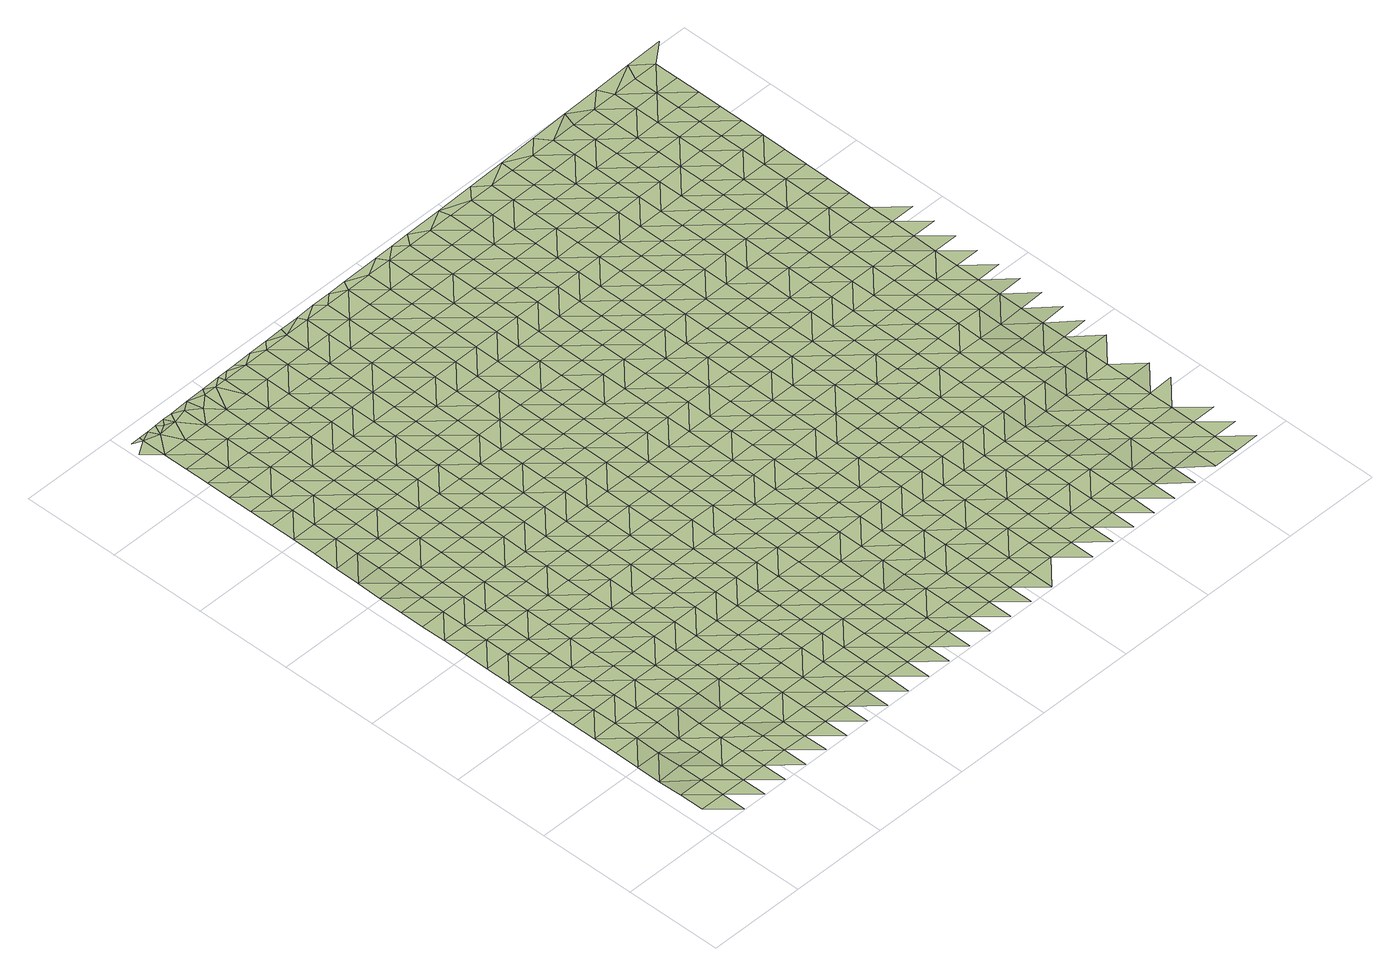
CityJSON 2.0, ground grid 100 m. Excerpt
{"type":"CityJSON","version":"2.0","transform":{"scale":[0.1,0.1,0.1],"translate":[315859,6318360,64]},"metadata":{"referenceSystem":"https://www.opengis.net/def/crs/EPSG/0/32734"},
"CityObjects":{
"terrain1":{"type":"TINRelief","geometry":[{"type":"CompositeSurface","lod":"1","boundaries":[[[0,1,2]],[[1,3,2]],[[4,0,5]],[[2,5,0]],[[4,6,7]],[[4,5,8]],[[4,8,6]],[[9,7,10]],[[5,2,11]],[[11,2,12]],[[13,9,10]],[[7,6,10]],[[8,5,14]],[[14,5,11]],[[15,16,13]],[[6,8,17]],[[10,18,13]],[[17,8,14]],[[16,15,19]],[[15,13,18]],[[10,6,20]],[[14,11,21]],[[20,6,17]],[[22,19,23]],[[11,24,21]],[[25,18,10]],[[19,15,23]],[[20,25,10]],[[26,22,27]],[[17,14,28]],[[21,29,14]],[[23,27,22]],[[15,18,30]],[[28,20,17]],[[25,31,18]],[[28,14,29]],[[26,32,33]],[[15,30,23]],[[26,27,34]],[[30,18,31]],[[25,20,35]],[[29,21,36]],[[20,28,37]],[[26,34,32]],[[38,33,39]],[[27,23,40]],[[36,21,41]],[[31,25,35]],[[40,23,30]],[[20,37,35]],[[42,38,39]],[[29,43,28]],[[33,32,39]],[[34,27,44]],[[43,29,36]],[[44,27,40]],[[45,30,31]],[[37,28,46]],[[35,47,31]],[[48,49,42]],[[32,34,50]],[[39,51,42]],[[46,28,43]],[[30,45,40]],[[50,34,44]],[[45,31,47]],[[49,48,52]],[[37,53,35]],[[48,42,51]],[[39,32,54]],[[55,43,36]],[[53,37,46]],[[44,40,56]],[[54,32,50]],[[36,57,55]],[[58,52,59]],[[47,35,60]],[[40,45,56]],[[61,51,39]],[[46,43,62]],[[52,48,59]],[[60,35,53]],[[54,61,39]],[[62,43,55]],[[63,58,64]],[[50,44,65]],[[47,66,45]],[[56,67,44]],[[68,53,46]],[[59,64,58]],[[66,47,60]],[[48,51,69]],[[65,54,50]],[[61,70,51]],[[46,62,68]],[[65,44,67]],[[45,71,56]],[[63,72,73]],[[48,69,59]],[[63,64,74]],[[71,45,66]],[[69,51,70]],[[60,53,75]],[[76,62,55]],[[53,68,77]],[[61,54,78]],[[67,56,79]],[[54,65,80]],[[76,55,81]],[[63,74,72]],[[82,73,83]],[[64,59,84]],[[66,60,75]],[[79,56,71]],[[53,77,75]],[[70,61,78]],[[84,59,69]],[[54,80,78]],[[85,82,83]],[[67,86,65]],[[68,62,87]],[[62,76,88]],[[73,72,83]],[[74,64,89]],[[66,90,71]],[[67,79,86]],[[77,68,87]],[[89,64,84]],[[90,66,75]],[[87,62,88]],[[91,69,70]],[[80,65,92]],[[78,93,70]],[[94,95,85]],[[72,74,96]],[[83,97,85]],[[92,65,86]],[[69,91,84]],[[79,71,98]],[[77,99,75]],[[96,74,89]],[[90,100,71]],[[91,70,93]],[[95,94,101]],[[80,102,78]],[[76,103,88]],[[99,77,87]],[[94,85,97]],[[83,72,104]],[[79,98,86]],[[102,80,92]],[[76,105,103]],[[71,100,98]],[[89,84,106]],[[107,90,75]],[[104,72,96]],[[108,101,109]],[[93,78,110]],[[87,88,111]],[[84,91,106]],[[107,75,99]],[[112,97,83]],[[113,92,86]],[[94,109,101]],[[110,78,102]],[[103,111,88]],[[100,90,114]],[[104,112,83]],[[86,98,113]],[[115,108,116]],[[96,89,117]],[[93,118,91]],[[119,99,87]],[[106,120,89]],[[90,107,114]],[[102,92,121]],[[109,116,108]],[[118,93,110]],[[87,111,119]],[[94,97,122]],[[117,104,96]],[[112,123,97]],[[121,92,113]],[[117,89,120]],[[124,125,115]],[[91,126,106]],[[100,127,98]],[[128,107,99]],[[114,129,100]],[[122,109,94]],[[130,110,102]],[[111,103,131]],[[116,124,115]],[[126,91,118]],[[119,128,99]],[[122,97,123]],[[132,133,134]],[[98,127,113]],[[102,121,130]],[[131,103,135]],[[100,129,127]],[[134,125,136]],[[112,104,137]],[[120,106,138]],[[114,107,139]],[[104,117,140]],[[132,141,142]],[[119,111,143]],[[125,124,136]],[[138,106,126]],[[128,139,107]],[[116,109,144]],[[123,112,137]],[[118,110,145]],[[146,121,113]],[[109,122,147]],[[110,130,148]],[[143,111,131]],[[104,140,137]],[[134,149,132]],[[120,150,117]],[[151,129,114]],[[146,113,127]],[[132,152,141]],[[124,116,144]],[[126,118,145]],[[153,134,136]],[[120,138,150]],[[139,151,114]],[[109,147,144]],[[110,148,145]],[[134,153,149]],[[132,149,152]],[[122,123,154]],[[155,128,119]],[[119,143,156]],[[140,117,157]],[[130,121,158]],[[137,154,123]],[[121,146,159]],[[127,129,160]],[[128,155,139]],[[157,117,150]],[[151,161,129]],[[119,156,155]],[[152,149,162]],[[136,124,163]],[[164,147,122]],[[165,138,126]],[[148,130,158]],[[143,131,166]],[[144,167,124]],[[145,168,126]],[[158,121,159]],[[140,169,137]],[[127,160,146]],[[154,164,122]],[[131,170,166]],[[129,161,160]],[[149,171,162]],[[163,153,136]],[[138,165,150]],[[151,139,172]],[[173,149,153]],[[169,140,157]],[[163,124,167]],[[126,168,165]],[[144,147,174]],[[148,175,145]],[[143,176,156]],[[149,173,171]],[[139,155,172]],[[171,177,162]],[[154,137,178]],[[146,179,159]],[[164,174,147]],[[158,175,148]],[[176,143,166]],[[180,157,150]],[[161,151,181]],[[178,137,169]],[[146,160,179]],[[173,177,171]],[[182,167,144]],[[168,145,183]],[[184,173,153]],[[153,163,184]],[[150,165,180]],[[172,181,151]],[[185,164,154]],[[155,156,186]],[[174,182,144]],[[175,183,145]],[[176,187,156]],[[188,177,173]],[[169,157,189]],[[190,158,159]],[[154,178,185]],[[179,191,159]],[[163,167,192]],[[161,193,160]],[[155,186,172]],[[189,157,180]],[[161,181,194]],[[156,187,186]],[[174,164,195]],[[165,168,196]],[[158,190,175]],[[197,176,166]],[[173,198,188]],[[182,192,167]],[[183,199,168]],[[190,159,191]],[[184,198,173]],[[160,193,179]],[[164,185,195]],[[197,166,200]],[[161,194,193]],[[201,184,163]],[[202,178,169]],[[165,196,180]],[[181,172,203]],[[189,204,169]],[[168,199,196]],[[183,175,205]],[[187,176,206]],[[192,201,163]],[[203,172,186]],[[198,207,188]],[[184,208,198]],[[182,174,209]],[[178,202,185]],[[191,179,210]],[[195,211,174]],[[175,190,205]],[[176,197,206]],[[169,204,202]],[[212,189,180]],[[194,181,213]],[[210,179,193]],[[182,209,192]],[[199,183,214]],[[184,215,208]],[[201,215,184]],[[212,180,196]],[[213,181,203]],[[174,211,209]],[[207,198,208]],[[195,185,216]],[[191,217,190]],[[218,186,187]],[[205,214,183]],[[206,219,187]],[[204,189,220]],[[216,185,202]],[[217,191,210]],[[221,201,192]],[[193,194,222]],[[186,218,203]],[[189,212,220]],[[194,213,223]],[[187,219,218]],[[224,207,208]],[[225,211,195]],[[226,196,199]],[[190,227,205]],[[197,228,206]],[[192,209,221]],[[199,214,229]],[[215,224,208]],[[193,222,210]],[[216,225,195]],[[227,190,217]],[[197,230,228]],[[194,223,222]],[[215,201,231]],[[202,204,232]],[[196,226,212]],[[213,203,233]],[[220,234,204]],[[199,229,226]],[[207,224,235]],[[214,205,236]],[[219,206,237]],[[231,201,221]],[[203,218,233]],[[211,238,209]],[[232,216,202]],[[239,217,210]],[[225,240,211]],[[236,205,227]],[[237,206,228]],[[204,234,232]],[[215,241,224]],[[220,212,242]],[[213,243,223]],[[210,222,239]],[[209,238,221]],[[229,214,244]],[[219,245,218]],[[235,224,241]],[[215,231,246]],[[226,242,212]],[[243,213,233]],[[211,240,238]],[[241,215,246]],[[227,217,247]],[[214,236,244]],[[245,219,237]],[[225,216,248]],[[249,234,220]],[[216,232,250]],[[247,217,239]],[[251,231,221]],[[223,252,222]],[[218,253,233]],[[242,249,220]],[[243,254,223]],[[255,235,241]],[[240,225,248]],[[226,229,256]],[[257,236,227]],[[258,237,228]],[[251,221,238]],[[229,244,259]],[[253,218,245]],[[216,250,248]],[[234,260,232]],[[222,252,239]],[[246,261,241]],[[227,247,257]],[[228,262,258]],[[223,254,252]],[[256,242,226]],[[263,243,233]],[[261,255,241]],[[249,260,234]],[[229,259,256]],[[246,231,264]],[[245,237,265]],[[231,251,266]],[[233,253,263]],[[238,240,267]],[[268,250,232]],[[244,236,269]],[[270,247,239]],[[248,271,240]],[[236,257,272]],[[265,237,258]],[[255,261,273]],[[261,246,264]],[[254,243,274]],[[260,268,232]],[[270,239,252]],[[264,231,266]],[[238,267,251]],[[249,242,275]],[[269,259,244]],[[276,253,245]],[[242,256,277]],[[243,263,274]],[[240,271,267]],[[236,272,269]],[[248,250,278]],[[245,265,276]],[[260,249,275]],[[257,247,279]],[[280,273,261]],[[268,278,250]],[[247,270,281]],[[242,277,275]],[[251,282,266]],[[252,254,283]],[[263,253,284]],[[264,280,261]],[[274,285,254]],[[286,271,248]],[[256,259,287]],[[272,257,279]],[[288,265,258]],[[251,267,282]],[[259,269,289]],[[276,284,253]],[[279,247,281]],[[273,280,290]],[[252,283,270]],[[278,286,248]],[[288,258,291]],[[254,285,283]],[[268,260,292]],[[277,256,287]],[[274,263,293]],[[275,294,260]],[[259,289,287]],[[295,264,266]],[[272,296,269]],[[282,297,266]],[[284,293,263]],[[298,267,271]],[[268,292,278]],[[270,299,281]],[[276,265,300]],[[286,301,271]],[[296,272,279]],[[265,288,302]],[[260,294,292]],[[280,303,290]],[[264,295,280]],[[277,304,275]],[[305,285,274]],[[270,283,299]],[[295,266,297]],[[267,298,282]],[[289,269,306]],[[300,284,276]],[[287,304,277]],[[293,305,274]],[[271,301,298]],[[300,265,302]],[[286,278,307]],[[306,269,296]],[[294,275,308]],[[309,279,281]],[[285,310,283]],[[278,292,307]],[[299,311,281]],[[312,303,280]],[[297,282,313]],[[280,295,312]],[[304,308,275]],[[285,305,310]],[[301,286,314]],[[315,287,289]],[[279,309,296]],[[293,284,316]],[[288,317,302]],[[313,282,298]],[[289,306,318]],[[284,300,319]],[[309,281,311]],[[283,320,299]],[[307,314,286]],[[288,321,317]],[[297,322,295]],[[323,292,294]],[[287,315,304]],[[305,293,316]],[[308,324,294]],[[320,283,310]],[[289,318,315]],[[284,319,316]],[[301,325,298]],[[306,296,326]],[[300,302,327]],[[322,297,313]],[[328,303,312]],[[292,323,307]],[[311,299,329]],[[325,301,314]],[[296,309,326]],[[317,327,302]],[[294,324,323]],[[295,330,312]],[[308,304,331]],[[329,299,320]],[[306,332,318]],[[333,310,305]],[[334,319,300]],[[330,295,322]],[[304,315,331]],[[316,335,305]],[[313,298,336]],[[314,307,337]],[[311,338,309]],[[298,325,339]],[[332,306,326]],[[327,334,300]],[[324,308,340]],[[310,333,320]],[[341,328,312]],[[323,337,307]],[[338,311,329]],[[335,333,305]],[[322,313,336]],[[315,318,342]],[[316,319,343]],[[312,330,341]],[[331,340,308]],[[298,339,336]],[[309,344,326]],[[327,317,345]],[[332,342,318]],[[334,343,319]],[[325,314,346]],[[347,323,324]],[[348,329,320]],[[337,349,314]],[[344,309,338]],[[345,317,350]],[[331,315,351]],[[352,335,316]],[[353,328,341]],[[324,340,347]],[[320,333,348]],[[330,322,354]],[[339,325,346]],[[355,332,326]],[[327,356,334]],[[336,357,322]],[[342,351,315]],[[343,352,316]],[[346,314,349]],[[338,329,358]],[[326,344,355]],[[327,345,356]],[[337,323,359]],[[360,340,331]],[[323,347,361]],[[358,329,348]],[[322,357,354]],[[341,330,362]],[[339,363,336]],[[342,332,364]],[[333,335,365]],[[351,360,331]],[[352,366,335]],[[349,337,359]],[[334,367,343]],[[353,341,368]],[[346,363,339]],[[332,355,364]],[[356,369,334]],[[323,361,359]],[[347,340,370]],[[371,344,338]],[[333,365,348]],[[358,372,338]],[[362,330,354]],[[365,335,366]],[[357,336,373]],[[360,370,340]],[[334,369,367]],[[351,342,374]],[[344,371,355]],[[352,343,375]],[[356,345,376]],[[362,368,341]],[[363,373,336]],[[364,377,342]],[[338,372,371]],[[378,346,349]],[[379,361,347]],[[380,358,348]],[[359,381,349]],[[382,376,345]],[[351,374,360]],[[366,352,375]],[[370,379,347]],[[380,348,365]],[[342,377,374]],[[343,367,375]],[[383,354,357]],[[346,378,363]],[[364,355,384]],[[385,369,356]],[[373,386,357]],[[381,378,349]],[[359,361,387]],[[372,358,388]],[[384,355,371]],[[376,385,356]],[[354,383,362]],[[389,370,360]],[[379,387,361]],[[358,380,388]],[[357,386,383]],[[362,390,368]],[[373,363,391]],[[392,377,364]],[[393,365,366]],[[367,369,394]],[[360,374,389]],[[375,395,366]],[[396,381,359]],[[363,378,391]],[[384,392,364]],[[369,385,394]],[[379,370,397]],[[371,372,398]],[[365,393,380]],[[376,382,399]],[[387,396,359]],[[388,400,372]],[[393,366,395]],[[386,373,401]],[[375,367,402]],[[383,403,362]],[[397,370,389]],[[390,362,403]],[[377,404,374]],[[398,384,371]],[[385,376,399]],[[391,401,373]],[[392,405,377]],[[402,367,394]],[[372,400,398]],[[378,381,406]],[[407,387,379]],[[388,380,408]],[[396,409,381]],[[410,383,386]],[[374,404,389]],[[411,395,375]],[[379,397,407]],[[393,408,380]],[[377,405,404]],[[378,406,391]],[[386,401,410]],[[402,411,375]],[[406,381,409]],[[392,384,412]],[[413,400,388]],[[394,385,414]],[[384,398,415]],[[399,416,385]],[[403,417,390]],[[396,387,418]],[[419,397,389]],[[387,407,420]],[[408,413,388]],[[403,383,421]],[[401,391,422]],[[405,392,412]],[[393,395,423]],[[414,402,394]],[[383,410,424]],[[419,389,404]],[[411,425,395]],[[384,415,412]],[[414,385,416]],[[409,396,418]],[[400,426,398]],[[422,391,406]],[[387,420,418]],[[423,408,393]],[[413,426,400]],[[383,424,421]],[[423,395,425]],[[421,417,403]],[[401,427,410]],[[407,397,428]],[[397,419,429]],[[404,405,430]],[[431,415,398]],[[411,402,432]],[[433,416,399]],[[427,401,422]],[[412,434,405]],[[402,414,435]],[[436,406,409]],[[420,407,428]],[[418,437,409]],[[426,431,398]],[[438,433,399]],[[428,397,429]],[[424,410,439]],[[404,430,419]],[[413,408,440]],[[425,411,432]],[[408,423,441]],[[405,434,430]],[[402,435,432]],[[406,436,422]],[[412,415,442]],[[414,416,443]],[[417,421,444]],[[439,410,427]],[[436,409,437]],[[420,445,418]],[[426,413,440]],[[431,442,415]],[[433,443,416]],[[408,441,440]],[[424,446,421]],[[419,447,429]],[[428,445,420]],[[448,427,422]],[[449,434,412]],[[423,425,450]],[[451,435,414]],[[446,424,439]],[[419,430,447]],[[432,452,425]],[[437,418,453]],[[422,436,448]],[[442,449,412]],[[443,451,414]],[[454,444,421]],[[431,426,455]],[[441,423,450]],[[445,453,418]],[[440,456,426]],[[452,450,425]],[[439,427,457]],[[458,428,429]],[[432,435,459]],[[454,421,446]],[[447,460,429]],[[461,430,434]],[[431,455,442]],[[462,443,433]],[[457,427,448]],[[449,463,434]],[[451,459,435]],[[426,456,455]],[[436,437,464]],[[428,458,445]],[[441,465,440]],[[453,466,437]],[[433,467,462]],[[458,429,460]],[[468,446,439]],[[430,461,447]],[[469,452,432]],[[450,465,441]],[[434,463,461]],[[436,464,448]],[[449,442,470]],[[451,443,471]],[[439,457,468]],[[459,469,432]],[[464,437,466]],[[453,445,472]],[[456,440,473]],[[454,474,444]],[[442,455,470]],[[471,443,462]],[[460,447,475]],[[445,458,472]],[[465,473,440]],[[454,446,476]],[[477,457,448]],[[463,449,478]],[[479,450,452]],[[480,459,451]],[[446,468,481]],[[475,447,461]],[[469,482,452]],[[466,453,483]],[[477,448,464]],[[470,478,449]],[[451,471,480]],[[460,484,458]],[[485,455,456]],[[450,479,465]],[[472,483,453]],[[473,486,456]],[[446,481,476]],[[479,452,482]],[[463,487,461]],[[484,460,475]],[[476,474,454]],[[468,457,488]],[[455,485,470]],[[469,459,489]],[[490,471,462]],[[457,477,491]],[[487,463,478]],[[459,480,492]],[[456,486,485]],[[493,464,466]],[[458,494,472]],[[473,465,495]],[[466,483,496]],[[490,462,497]],[[481,468,488]],[[482,469,489]],[[494,458,484]],[[465,479,495]],[[488,457,491]],[[459,492,489]],[[464,493,477]],[[475,461,498]],[[478,470,499]],[[461,487,500]],[[493,466,496]],[[483,472,501]],[[486,473,502]],[[480,471,503]],[[485,499,470]],[[471,490,504]],[[481,505,476]],[[484,475,498]],[[472,494,501]],[[495,502,473]],[[461,500,498]],[[474,476,506]],[[477,507,491]],[[479,482,508]],[[492,480,503]],[[505,481,488]],[[489,509,482]],[[503,471,504]],[[496,483,510]],[[487,478,511]],[[512,485,486]],[[477,493,507]],[[499,513,478]],[[479,508,495]],[[510,483,501]],[[486,502,512]],[[508,482,509]],[[488,491,514]],[[494,484,515]],[[500,487,511]],[[492,516,489]],[[506,476,517]],[[517,476,505]],[[498,518,484]],[[511,478,513]],[[490,519,504]],[[507,514,491]],[[503,516,492]],[[493,496,520]],[[494,515,501]],[[499,485,521]],[[502,495,522]],[[496,510,523]],[[485,512,524]],[[490,525,519]],[[484,518,515]],[[526,505,488]],[[500,527,498]],[[509,489,528]],[[522,495,508]],[[493,520,507]],[[513,499,521]],[[488,514,526]],[[511,527,500]],[[516,528,489]],[[520,496,523]],[[485,524,521]],[[510,501,529]],[[502,530,512]],[[531,503,504]],[[517,532,506]],[[519,533,504]],[[534,517,505]],[[518,498,535]],[[501,515,529]],[[530,502,522]],[[514,507,536]],[[537,508,509]],[[503,531,516]],[[526,534,505]],[[527,535,498]],[[528,538,509]],[[531,504,533]],[[510,539,523]],[[540,511,513]],[[524,512,541]],[[536,507,520]],[[521,542,513]],[[508,537,522]],[[539,510,529]],[[541,512,530]],[[537,509,538]],[[517,543,532]],[[514,544,526]],[[545,515,518]],[[511,540,527]],[[528,516,546]],[[534,543,517]],[[535,547,518]],[[540,513,542]],[[524,548,521]],[[533,519,549]],[[544,514,536]],[[516,531,546]],[[550,520,523]],[[515,545,529]],[[551,530,522]],[[539,552,523]],[[548,524,541]],[[549,519,553]],[[518,547,545]],[[534,526,554]],[[535,527,555]],[[538,528,556]],[[522,537,551]],[[520,550,536]],[[542,521,557]],[[533,558,531]],[[544,554,526]],[[527,540,555]],[[546,556,528]],[[550,523,552]],[[559,539,529]],[[541,530,560]],[[557,521,548]],[[558,533,549]],[[561,543,534]],[[547,535,562]],[[543,563,532]],[[559,529,545]],[[560,530,551]],[[544,536,564]],[[542,565,540]],[[537,538,566]],[[531,567,546]],[[561,534,554]],[[555,562,535]],[[538,556,568]],[[552,539,569]],[[570,548,541]],[[564,536,550]],[[565,542,557]],[[567,531,558]],[[571,545,547]],[[537,566,551]],[[539,559,569]],[[541,560,570]],[[566,538,568]],[[572,554,544]],[[540,573,555]],[[556,546,574]],[[543,561,575]],[[547,562,571]],[[558,549,576]],[[564,572,544]],[[573,540,565]],[[546,567,574]],[[575,563,543]],[[550,552,577]],[[559,545,578]],[[557,548,579]],[[580,560,551]],[[569,581,552]],[[548,570,582]],[[583,576,549]],[[562,555,584]],[[568,556,585]],[[571,578,545]],[[580,551,566]],[[561,554,586]],[[577,564,550]],[[565,557,579]],[[572,587,554]],[[584,555,573]],[[585,556,574]],[[577,552,581]],[[548,582,579]],[[569,559,588]],[[567,558,589]],[[558,576,590]],[[575,561,586]],[[562,591,571]],[[570,560,592]],[[578,588,559]],[[560,580,593]],[[586,554,587]],[[565,594,573]],[[595,566,568]],[[567,589,574]],[[562,584,591]],[[568,585,596]],[[558,590,589]],[[572,564,597]],[[598,581,569]],[[582,570,592]],[[599,563,575]],[[564,577,600]],[[594,565,579]],[[592,560,593]],[[578,571,601]],[[566,595,580]],[[588,598,569]],[[595,568,596]],[[587,572,597]],[[585,574,602]],[[586,599,575]],[[601,571,591]],[[564,600,597]],[[581,603,577]],[[584,573,604]],[[582,605,579]],[[590,576,606]],[[594,607,573]],[[574,589,602]],[[580,608,593]],[[598,603,581]],[[605,582,592]],[[606,576,609]],[[610,588,578]],[[584,604,591]],[[585,611,596]],[[578,601,612]],[[580,595,608]],[[573,607,604]],[[613,563,599]],[[614,586,587]],[[615,600,577]],[[616,594,579]],[[590,617,589]],[[597,618,587]],[[611,585,602]],[[588,610,598]],[[592,593,619]],[[603,615,577]],[[616,579,605]],[[617,590,606]],[[578,612,610]],[[586,614,599]],[[601,591,620]],[[608,619,593]],[[614,587,618]],[[597,600,621]],[[607,594,622]],[[595,596,623]],[[589,624,602]],[[620,591,604]],[[611,625,596]],[[603,598,626]],[[627,605,592]],[[606,609,628]],[[615,621,600]],[[594,616,622]],[[624,589,617]],[[629,612,601]],[[595,623,608]],[[598,610,626]],[[592,619,627]],[[623,596,625]],[[630,613,599]],[[631,618,597]],[[632,611,602]],[[599,614,630]],[[620,629,601]],[[615,603,633]],[[607,634,604]],[[635,616,605]],[[617,606,636]],[[621,631,597]],[[622,637,607]],[[632,602,624]],[[619,608,638]],[[626,633,603]],[[627,635,605]],[[628,636,606]],[[614,618,639]],[[610,612,640]],[[634,620,604]],[[625,611,641]],[[629,642,612]],[[638,608,623]],[[607,637,634]],[[622,616,643]],[[644,624,617]],[[631,639,618]],[[611,632,641]],[[621,615,645]],[[610,640,626]],[[627,619,646]],[[615,633,647]],[[635,643,616]],[[617,636,644]],[[612,642,640]],[[630,614,648]],[[646,619,638]],[[621,645,631]],[[629,620,649]],[[650,637,622]],[[651,623,625]],[[652,632,624]],[[613,630,653]],[[639,648,614]],[[620,634,654]],[[641,655,625]],[[615,647,645]],[[633,626,656]],[[636,628,657]],[[643,650,622]],[[644,652,624]],[[642,629,649]],[[658,635,627]],[[623,651,638]],[[656,626,640]],[[627,646,659]],[[620,654,649]],[[651,625,655]],[[660,639,631]],[[641,632,661]],[[648,662,630]],[[647,633,663]],[[634,637,664]],[[635,658,643]],[[636,665,644]],[[631,645,660]],[[650,666,637]],[[652,661,632]],[[627,659,658]],[[653,630,662]],[[646,638,667]],[[663,633,656]],[[648,639,668]],[[669,640,642]],[[654,634,664]],[[670,655,641]],[[649,671,642]],[[667,638,651]],[[637,666,664]],[[650,643,672]],[[673,652,644]],[[668,639,660]],[[661,670,641]],[[647,674,645]],[[640,669,656]],[[675,659,646]],[[647,663,676]],[[643,658,672]],[[642,671,669]],[[677,662,648]],[[654,678,649]],[[667,675,646]],[[645,674,660]],[[666,650,679]],[[651,655,680]],[[648,668,677]],[[678,654,664]],[[670,681,655]],[[647,676,674]],[[663,656,682]],[[652,683,661]],[[672,679,650]],[[684,653,662]],[[671,649,685]],[[658,659,686]],[[680,667,651]],[[656,669,682]],[[675,687,659]],[[680,655,681]],[[688,668,660]],[[662,677,684]],[[685,649,678]],[[663,689,676]],[[664,666,690]],[[658,686,672]],[[670,661,691]],[[688,660,674]],[[666,679,692]],[[659,687,686]],[[671,693,669]],[[689,663,682]],[[664,690,678]],[[675,667,694]],[[681,670,691]],[[693,671,685]],[[667,680,695]],[[666,692,690]],[[677,668,696]],[[679,672,697]],[[668,688,698]],[[653,684,699]],[[674,676,700]],[[669,701,682]],[[687,675,694]],[[689,702,676]],[[697,672,686]],[[667,695,694]],[[684,677,696]],[[685,678,703]],[[701,669,693]],[[696,668,698]],[[674,700,688]],[[692,679,704]],[[680,681,705]],[[678,690,703]],[[676,702,700]],[[706,689,682]],[[704,679,697]],[[693,685,707]],[[708,686,687]],[[695,680,705]],[[682,701,706]],[[694,709,687]],[[688,710,698]],[[692,711,690]],[[696,712,684]],[[703,707,685]],[[712,699,684]],[[702,689,713]],[[686,708,697]],[[688,700,710]],[[711,692,704]],[[687,709,708]],[[714,701,693]],[[695,715,694]],[[689,706,713]],[[690,716,703]],[[714,693,707]],[[717,696,698]],[[704,697,718]],[[710,719,698]],[[711,716,690]],[[720,700,702]],[[706,701,721]],[[709,694,722]],[[713,723,702]],[[697,708,718]],[[696,717,712]],[[707,703,724]],[[714,721,701]],[[717,698,719]],[[700,720,710]],[[716,724,703]],[[702,723,720]],[[713,706,725]],[[726,711,704]],[[709,727,708]],[[699,712,728]],[[718,729,704]],[[721,725,706]],[[719,710,730]],[[714,707,731]],[[711,726,716]],[[712,717,732]],[[724,733,707]],[[726,704,729]],[[734,723,713]],[[708,735,718]],[[730,710,720]],[[731,721,714]],[[725,734,713]],[[731,707,733]],[[728,712,732]],[[719,736,717]],[[724,716,737]],[[723,738,720]],[[729,718,739]],[[736,719,730]],[[716,726,737]],[[723,734,738]],[[717,740,732]],[[725,721,741]],[[733,724,742]],[[721,731,743]],[[729,744,726]],[[740,717,736]],[[737,742,724]],[[730,720,745]],[[734,725,741]],[[720,738,746]],[[721,743,741]],[[731,733,747]],[[748,728,732]],[[736,730,745]],[[726,749,737]],[[732,740,748]],[[733,742,747]],[[720,746,745]],[[738,734,750]],[[751,743,731]],[[741,752,734]],[[742,737,753]],[[747,751,731]],[[740,736,754]],[[746,738,750]],[[745,755,736]],[[752,750,734]],[[741,743,756]],[[728,748,757]],[[740,754,748]],[[742,758,747]],[[751,756,743]],[[736,755,754]],[[746,759,745]],[[760,752,741]],[[750,759,746]],[[756,760,741]],[[755,745,761]],[[748,754,762]],[[748,762,757]],[[759,761,745]],[[763,750,752]],[[760,764,752]],[[765,754,755]],[[750,763,759]],[[761,766,755]],[[763,752,764]],[[754,765,762]],[[755,766,765]],[[761,759,767]],[[759,763,767]],[[762,768,757]],[[766,761,769]],[[765,770,762]],[[767,769,761]],[[768,762,770]],[[771,765,766]],[[766,769,771]],[[770,765,772]],[[765,771,773]],[[765,773,772]],[[772,768,770]],[[768,772,774]]]}]}
},
"vertices":[
[149,505,15],[149,255,17],[399,255,12],[399,5,6],[149,755,1],[399,505,17],[399,1005,5],[149,1005,11],[399,755,21],[149,1255,16],[399,1255,17],[649,255,11],[649,5,10],[149,1505,14],[649,505,10],[399,1755,19],[149,1755,11],[649,755,8],[399,1505,23],[149,2005,11],[649,1005,3],[899,255,11],[149,2255,9],[399,2005,14],[899,5,10],[649,1255,24],[149,2505,11],[399,2255,12],[899,755,9],[899,505,11],[649,1755,22],[649,1505,27],[399,2755,15],[149,2755,14],[399,2505,13],[899,1255,22],[1149,255,15],[899,1005,6],[149,3005,15],[399,3005,16],[649,2005,17],[1149,5,13],[149,3255,14],[1149,505,16],[649,2255,15],[899,1755,23],[1149,755,7],[899,1505,26],[399,3505,15],[149,3505,13],[649,2505,15],[399,3255,15],[149,3755,13],[1149,1005,11],[649,2755,15],[1399,255,11],[899,2005,20],[1399,5,14],[149,4005,17],[399,3755,17],[1149,1255,24],[649,3005,16],[1399,505,8],[149,4255,24],[399,4005,25],[899,2505,17],[1149,1505,24],[899,2255,18],[1399,755,7],[649,3505,18],[649,3255,17],[1149,1755,23],[399,4505,42],[149,4505,33],[399,4255,33],[1399,1255,19],[1649,255,8],[1399,1005,14],[899,3005,17],[1149,2005,21],[899,2755,17],[1649,5,7],[149,4755,40],[399,4755,48],[649,3755,23],[149,5005,45],[1149,2255,19],[1649,755,15],[1649,505,9],[649,4005,31],[1399,1505,20],[899,3505,21],[1149,2505,18],[899,3255,18],[399,5255,52],[149,5255,48],[649,4255,39],[399,5005,50],[1399,2005,21],[1649,1005,22],[1399,1755,21],[149,5505,49],[1149,2755,18],[1899,255,11],[649,4505,46],[1899,5,2],[899,3755,27],[1649,1255,21],[149,5755,49],[399,5505,53],[1149,3005,18],[1899,505,17],[649,4755,51],[1399,2255,20],[1649,1505,18],[149,6005,49],[399,5755,54],[899,4255,43],[1149,3255,20],[1899,755,23],[899,4005,36],[1399,2505,20],[649,5255,55],[649,5005,54],[399,6005,53],[149,6255,49],[1149,3505,25],[1649,2005,22],[1899,1005,27],[1649,1755,21],[1399,2755,20],[2149,255,19],[149,6755,53],[7,6664,50],[149,6505,50],[2149,5,11],[399,6255,53],[899,4755,52],[1149,3755,32],[1899,1255,25],[899,4505,49],[152,6799,53],[54,6797,53],[2149,505,24],[649,5755,58],[1399,3255,24],[1649,2255,22],[649,5505,57],[1399,3005,21],[300,6700,58],[1149,4005,39],[1899,1505,22],[250,6801,58],[399,6505,55],[899,5005,55],[2149,1005,29],[2149,755,27],[1149,4255,45],[1649,2755,23],[1649,2505,22],[1899,2005,24],[1899,1755,23],[347,6803,58],[649,6255,58],[899,5255,57],[1399,3755,36],[2399,255,20],[649,6005,58],[1399,3505,29],[1149,4505,49],[2399,5,13],[399,6755,58],[2149,1255,27],[496,6712,64],[899,5505,59],[1649,3005,25],[2399,505,24],[445,6805,64],[1149,4755,52],[1899,2255,24],[1399,4005,42],[2149,1505,25],[899,5755,61],[1649,3255,29],[649,6505,60],[1149,5005,55],[2399,1005,28],[2399,755,26],[543,6806,64],[1399,4255,46],[1899,2755,27],[1899,2505,25],[899,6005,62],[2149,2005,26],[2149,1755,25],[1149,5255,57],[1649,3755,40],[2649,255,14],[649,6755,64],[1649,3505,35],[2649,5,11],[899,6255,63],[1399,4755,52],[2399,1255,28],[1399,4505,49],[1899,3005,29],[2649,505,17],[739,6810,70],[774,6653,66],[1149,5755,64],[2149,2255,26],[1149,5505,61],[1649,4005,44],[2399,1505,27],[1899,3255,34],[899,6505,66],[1399,5005,54],[2149,2505,27],[2649,1005,25],[2649,755,21],[1649,4255,48],[1149,6005,65],[2399,2005,27],[2399,1755,27],[899,6755,70],[1399,5255,57],[1899,3755,43],[2149,2755,29],[2899,255,18],[1899,3505,39],[2899,5,18],[1149,6255,67],[1649,4755,53],[2649,1255,29],[1649,4505,50],[935,6814,74],[2149,3005,32],[2899,505,14],[1399,5755,66],[2399,2255,27],[1399,5505,62],[1034,6754,74],[1899,4005,46],[2649,1505,30],[2149,3255,37],[2899,755,14],[1149,6505,70],[2399,2505,28],[1649,5255,58],[1899,4255,49],[1649,5005,55],[1399,6005,68],[2649,2005,28],[2899,1005,18],[2649,1755,29],[1130,6818,74],[2149,3755,45],[2399,2755,30],[3149,255,24],[2149,3505,42],[1899,4505,52],[1149,6755,74],[3149,5,23],[2899,1255,25],[1399,6505,74],[3149,505,22],[1399,6255,70],[1649,5755,67],[1899,4755,55],[2399,3255,39],[2649,2255,27],[1649,5505,62],[2399,3005,34],[1228,6819,77],[2899,1505,27],[2149,4255,50],[3149,755,18],[2149,4005,48],[1899,5005,58],[2649,2755,30],[1399,6755,77],[2649,2505,28],[1649,6005,70],[2899,2005,28],[3149,1005,14],[2899,1755,28],[1899,5255,61],[2399,3755,47],[3399,255,24],[2399,3505,44],[1326,6821,77],[3399,5,22],[2149,4755,57],[3149,1255,15],[2149,4505,53],[1649,6505,77],[2649,3005,34],[1649,6255,73],[1899,5755,68],[2899,2255,29],[3399,755,28],[1899,5505,64],[3399,505,26],[1522,6825,80],[2399,4005,48],[3149,1505,23],[2649,3255,39],[2149,5005,61],[2399,4255,51],[2899,2755,30],[3149,1755,27],[2899,2505,28],[1649,6755,80],[1899,6005,73],[2149,5255,64],[2649,3755,47],[3399,1255,26],[3649,255,26],[2649,3505,44],[3399,1005,26],[3149,2005,29],[3649,5,23],[1899,6255,77],[2399,4755,59],[2399,4505,55],[2149,5505,68],[2899,3005,35],[3649,505,30],[1718,6829,84],[3149,2255,31],[1899,6505,80],[2649,4005,50],[2899,3255,41],[3399,1755,32],[3649,755,34],[3399,1505,28],[2149,6005,76],[2399,5005,63],[3149,2505,32],[2149,5755,72],[2649,4255,52],[1899,6755,84],[2899,3505,46],[3649,1005,34],[3149,2755,33],[3899,255,26],[2399,5505,71],[2649,4505,56],[3399,2005,34],[2399,5255,67],[3899,5,23],[2899,3755,50],[3649,1255,34],[1913,6832,88],[2149,6505,85],[3149,3005,38],[3899,505,31],[2149,6255,80],[3399,2255,36],[2649,5005,65],[2899,4005,52],[2649,4755,61],[2149,6755,88],[2399,5755,75],[3149,3255,45],[3649,1755,39],[3649,1505,36],[3899,1005,35],[2109,6836,88],[3899,755,34],[2899,4255,55],[3399,2755,41],[3399,2505,39],[2399,6005,79],[3149,3755,53],[3899,1255,36],[4149,255,27],[3149,3505,50],[2649,5505,73],[2899,4505,59],[3649,2005,41],[2649,5255,69],[4149,5,19],[2399,6505,88],[3399,3005,46],[4149,505,33],[2399,6255,83],[2899,4755,63],[3649,2255,43],[3149,4005,57],[2305,6840,92],[2649,5755,77],[3399,3255,51],[3899,1755,43],[4149,755,37],[3899,1505,39],[2899,5005,67],[3149,4255,59],[3649,2755,49],[4399,255,30],[3649,2505,45],[2649,6005,81],[4149,1005,40],[2399,6755,92],[3399,3755,59],[3399,3505,56],[2899,5505,76],[3149,4505,63],[3899,2005,45],[2899,5255,72],[2649,6255,85],[4149,1255,41],[3649,3255,58],[3899,2255,48],[4399,755,40],[3649,3005,53],[4399,505,35],[2501,6843,94],[3149,5005,70],[3399,4005,61],[3149,4755,66],[2649,6755,94],[2899,5755,80],[4149,1755,46],[2649,6505,89],[4149,1505,44],[3899,2505,52],[2899,6005,84],[3399,4505,66],[3399,4255,63],[3649,3755,64],[3899,2755,55],[4399,1255,46],[4649,255,31],[3649,3505,61],[4399,1005,44],[3149,5505,79],[3149,5255,75],[4649,5,29],[2899,6255,87],[4149,2255,53],[4149,2005,50],[3899,3005,59],[4649,505,34],[2696,6847,96],[3399,4755,69],[2899,6505,91],[3649,4005,66],[3149,5755,82],[3899,3255,63],[4399,1755,51],[4649,755,40],[4399,1505,48],[3399,5005,73],[2899,6755,96],[4149,2755,60],[4149,2505,57],[3149,6005,86],[3649,4505,70],[4649,1005,47],[3649,4255,68],[3899,3755,68],[4899,255,37],[3899,3505,66],[3399,5505,81],[4399,2005,54],[3399,5255,77],[4899,5,35],[3149,6255,89],[4649,1255,51],[4149,3005,64],[4899,505,39],[3649,4755,73],[4399,2255,57],[3088,6854,97],[3899,4005,70],[3149,6755,97],[3399,5755,85],[4149,3255,67],[4649,1755,55],[4899,755,42],[3149,6505,92],[4649,1505,53],[3649,5005,76],[3899,4255,72],[4399,2755,64],[4399,2505,60],[4149,3505,70],[3399,6255,90],[4899,1255,50],[5149,255,40],[3399,6005,88],[4899,1005,46],[3649,5505,84],[3899,4505,74],[4649,2005,58],[3649,5255,80],[5149,5,32],[4149,4005,75],[4399,3005,67],[4149,3755,72],[3899,4755,77],[4649,2255,61],[5149,755,42],[5149,505,42],[3399,6505,94],[3284,6858,98],[3649,5755,87],[4899,1755,58],[4899,1505,54],[3899,5005,80],[4399,3505,73],[4649,2505,64],[4399,3255,70],[3649,6005,90],[4149,4505,79],[5149,1005,42],[3399,6755,98],[4149,4255,77],[5399,255,35],[3899,5505,87],[4649,3005,71],[4899,2005,62],[3899,5255,83],[4649,2755,67],[5399,5,25],[3649,6255,93],[4399,3755,76],[5149,1255,44],[4149,4755,82],[4899,2255,65],[5399,755,41],[3480,6862,100],[5399,505,40],[3649,6505,96],[4399,4005,78],[3899,5755,90],[5149,1755,58],[5149,1505,49],[4149,5005,85],[4649,3505,75],[4899,2505,68],[4649,3255,73],[3649,6755,100],[3899,6005,93],[4399,4505,83],[5399,1005,43],[4399,4255,81],[4899,2755,71],[5649,255,28],[4149,5505,91],[5149,2005,64],[4149,5255,88],[5649,5,23],[3899,6255,96],[4649,3755,77],[5399,1255,44],[4899,3005,74],[5649,505,39],[4399,4755,86],[5149,2255,69],[3899,6505,98],[4649,4005,80],[3871,6869,102],[4149,5755,94],[4899,3255,76],[5399,1755,57],[5649,755,49],[5399,1505,44],[4399,5005,89],[5149,2505,73],[4649,4255,84],[4149,6005,97],[4899,3505,77],[5649,1005,56],[3899,6755,102],[5899,255,46],[4399,5505,96],[4649,4505,88],[5149,3005,78],[5399,2005,66],[4399,5255,93],[5149,2755,76],[5899,5,41],[4899,3755,79],[5649,1255,57],[4149,6505,102],[4149,6255,99],[4649,4755,92],[5899,755,59],[5899,505,53],[4899,4005,83],[5399,2505,77],[5399,2255,72],[5149,3255,80],[5649,1755,62],[5649,1505,56],[4399,6005,101],[4649,5005,96],[4149,6755,105],[4399,5755,99],[4899,4255,88],[5899,1005,64],[4649,5255,99],[5149,3755,83],[5399,2755,80],[6149,255,59],[5149,3505,81],[5649,2005,70],[6149,5,56],[4899,4755,98],[5899,1255,67],[4899,4505,93],[4263,6877,108],[4399,6505,105],[4649,5505,101],[5399,3005,83],[6149,505,62],[4399,6255,103],[5649,2255,78],[5149,4005,87],[4649,5755,104],[5399,3255,86],[5899,1755,61],[6149,755,66],[5899,1505,68],[4899,5005,102],[5649,2505,84],[6399,5,61],[5149,4255,93],[4399,6755,108],[4649,6005,106],[6149,1005,71],[4899,5255,105],[5399,3755,91],[5649,2755,87],[6399,255,65],[5399,3505,88],[5899,2005,65],[4649,6255,108],[5149,4755,104],[6149,1255,77],[5149,4505,99],[5649,3005,90],[6399,505,70],[4899,5755,108],[5899,2255,75],[4899,5505,106],[4649,6505,110],[5399,4255,100],[5649,3255,93],[6149,1755,75],[6399,755,76],[4654,6884,112],[5399,4005,95],[6149,1505,79],[5149,5005,109],[6649,5,68],[5899,2755,89],[5899,2505,82],[4899,6005,110],[6399,1005,80],[4649,6755,112],[5149,5255,111],[5649,3755,98],[6649,255,73],[5649,3505,95],[6149,2005,67],[4899,6255,112],[5399,4755,111],[6399,1255,86],[5399,4505,106],[5899,3005,93],[6649,505,78],[5149,5755,114],[6149,2255,64],[5149,5505,112],[4899,6505,114],[5649,4005,102],[5899,3255,96],[6399,1755,88],[6399,1505,89],[5399,5005,115],[6649,1005,90],[4899,6755,117],[5649,4255,107],[6149,2755,83],[6149,2505,73],[5149,6005,116],[5399,5255,118],[5899,3755,103],[6649,1255,96],[5899,3505,99],[5649,4505,112],[6399,2255,83],[6399,2005,84],[5149,6505,120],[6149,3005,91],[5149,6255,118],[5046,6891,122],[5399,5755,121],[5649,4755,117],[5399,5505,120],[5899,4005,107],[6149,3255,96],[6649,1755,97],[5649,5005,122],[5899,4255,112],[6399,2755,89],[6399,2505,85],[5399,6005,123],[6149,3505,102],[5149,6755,122],[5649,5255,125],[5899,4505,117],[6649,2005,99],[6149,3755,107],[5399,6505,126],[6399,3005,92],[5399,6255,125],[5649,5755,129],[5899,4755,122],[6649,2255,101],[5649,5505,127],[6149,4005,111],[5899,5005,127],[6399,3505,103],[6649,2505,102],[5437,6899,136],[6399,3255,94],[5649,6005,131],[6149,4505,120],[5399,6755,129],[6149,4255,116],[5899,5255,130],[6649,2755,101],[5649,6255,132],[6399,3755,113],[5899,5505,134],[6649,3005,100],[5649,6505,134],[6149,5005,130],[6399,4005,117],[6149,4755,125],[6649,3255,99],[5899,6005,138],[5899,5755,136],[6399,4255,120],[5649,6755,136],[6649,3505,103],[6149,5505,138],[6399,4505,123],[6149,5255,134],[6649,3755,114],[5899,6505,141],[5899,6255,140],[6399,4755,128],[5829,6906,143],[6649,4005,120],[6149,5755,141],[6399,5005,133],[6149,6005,144],[5899,6755,143],[6399,5505,143],[6399,5255,138],[6149,6505,148],[6149,6255,146],[6399,5755,147],[6220,6913,156],[6399,6005,150],[6149,6755,150],[6399,6255,153],[6399,6755,156],[6399,6505,155],[6612,6921,163]
]}
